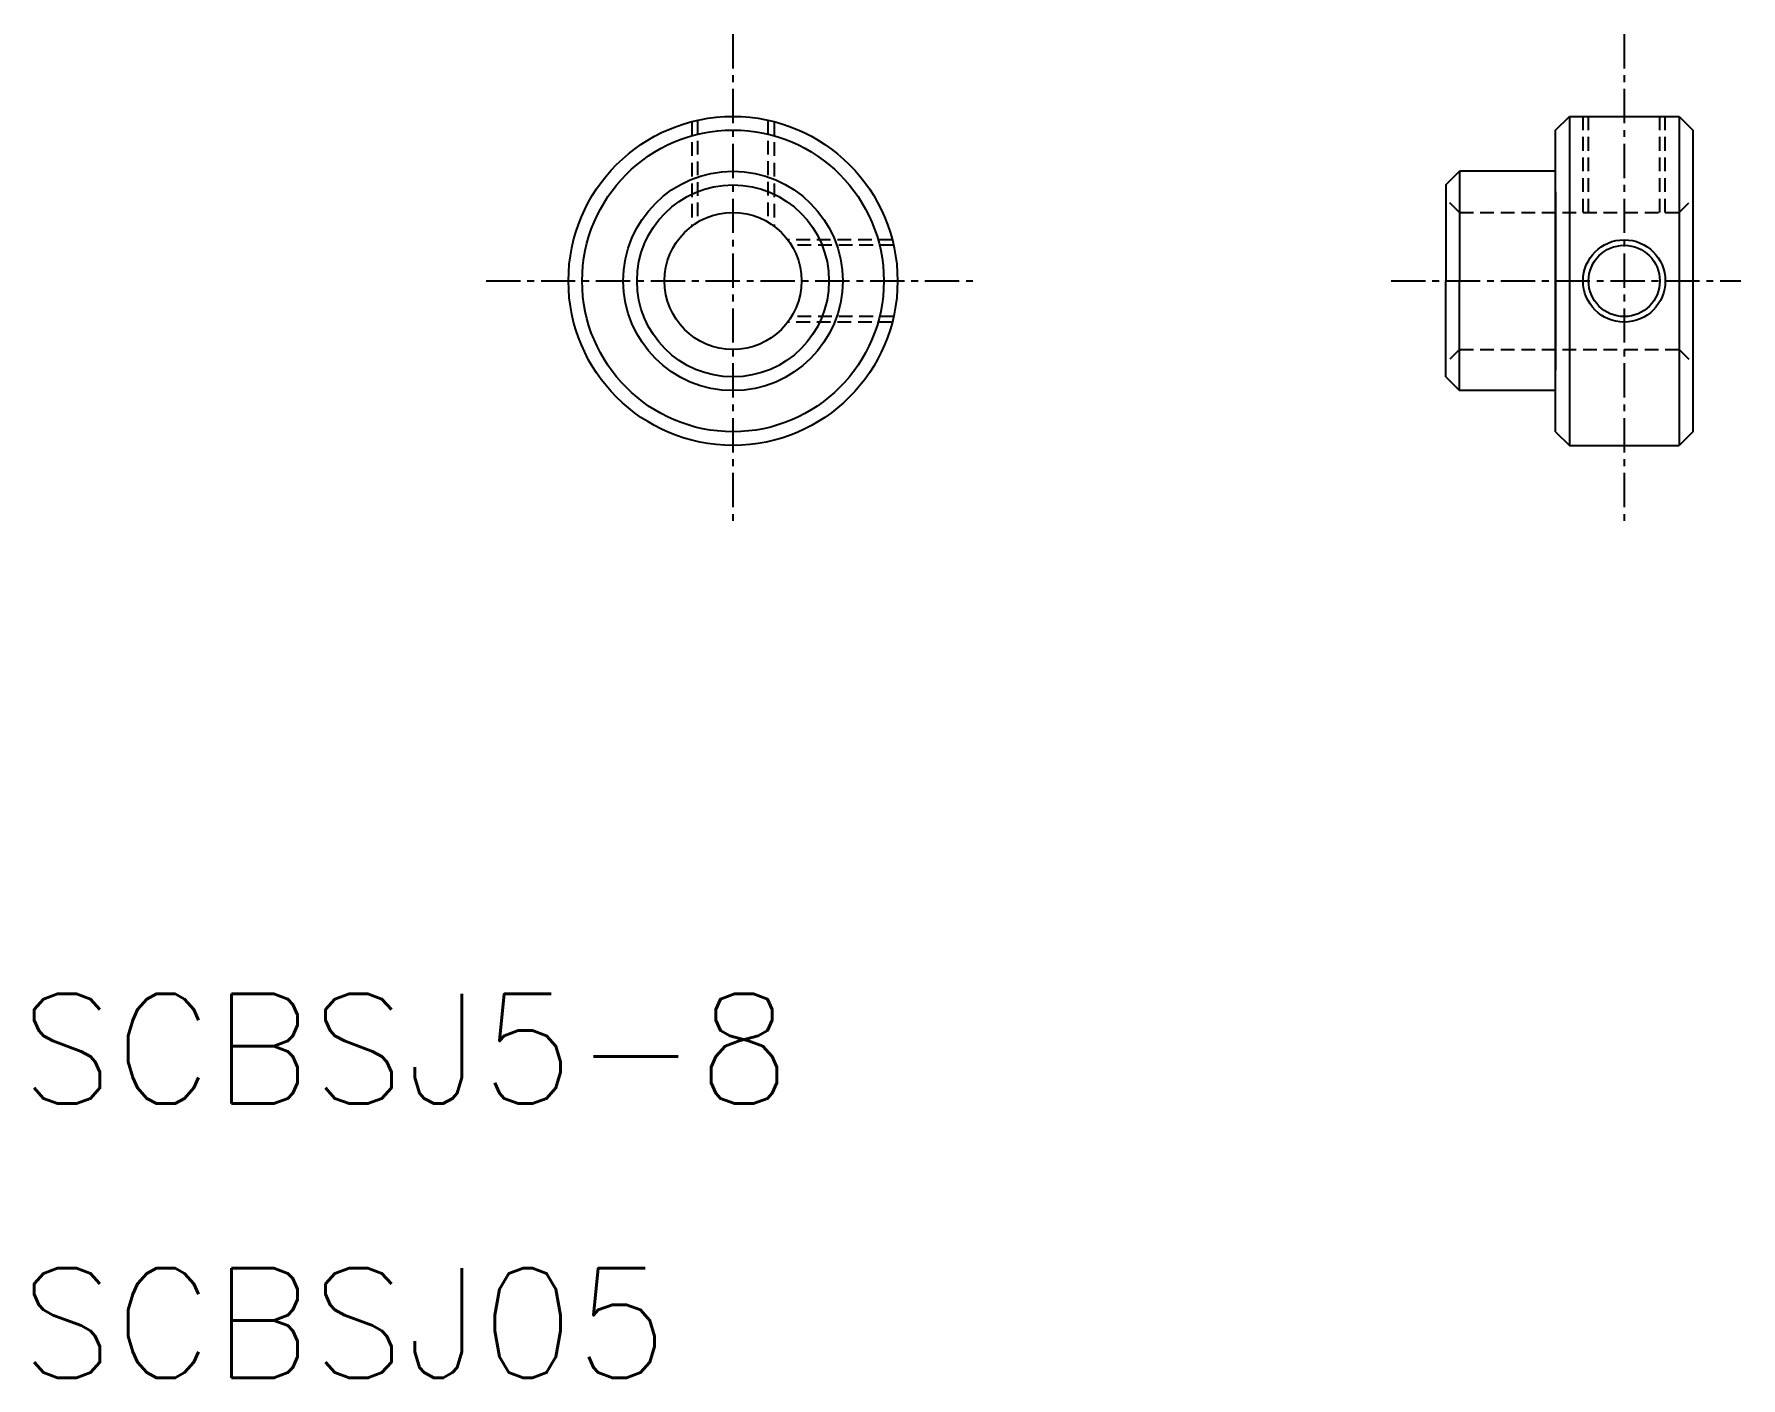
# Model space of a CAD drawing. Extents: x 10.5 to 72.8, y 10 to 59.
import ezdxf

# ---------------------------------------------------------------- set-up
doc = ezdxf.new("R2010")
doc.units = 0
doc.linetypes.add('CENTER', pattern=[2, 1.25, -0.25, 0.25, -0.25])
doc.linetypes.add('DASHED', pattern=[0.75, 0.5, -0.25])
doc.layers.get('0').update_dxf_attribs({"linetype": 'CONTINUOUS'})
doc.layers.add('CENTER', color=1, linetype='CENTER')
doc.styles.get("Standard").update_dxf_attribs({"font": 'txt.shx', "bigfont": 'bigfont.shx'})

msp = doc.modelspace()

# ---------------------------------------------------------------- linework, layer by layer
at = {"color": 3, "linetype": 'DASHED'}
for p, q in [((34.5, 55.809), (34.5, 52)), ((34.7, 55.857), (34.7, 52.135)), ((37.275, 55.863), (37.275, 52.15)), ((37.5, 55.809), (37.5, 52)), ((67, 52.5), (67, 56)), ((67.2, 52.5), (67.2, 56)), ((69.8, 52.5), (69.8, 56)), ((70, 52.5), (70, 56)), ((62.5, 52.5), (62, 53)), ((70.5, 52.5), (71, 53)), ((62.5, 52.5), (70.5, 52.5)), ((41.809, 51.5), (38, 51.5)), ((41.857, 51.3), (38.135, 51.3)), ((41.857, 48.7), (38.135, 48.7)), ((41.809, 48.5), (38, 48.5)), ((62.5, 47.5), (62, 47)), ((62.5, 47.5), (70.5, 47.5)), ((70.5, 47.5), (71, 47))]:
    msp.add_line(p, q, dxfattribs=at)
at = {"color": 7, "linetype": 'CONTINUOUS'}
for p, q in [((66, 55.5), (66.5, 56)), ((66, 44.5), (66, 55.5)), ((66.5, 56), (66.5, 44)), ((66.5, 56), (70.5, 56)), ((70.5, 56), (70.5, 44)), ((70.5, 56), (71, 55.5)), ((71, 55.5), (71, 44.5)), ((62, 53.5), (62.5, 54)), ((62.5, 54), (62.5, 50)), ((66, 54), (62.5, 54)), ((62, 53.5), (62, 50)), ((66, 53.25), (66, 46.75)), ((62, 46.5), (62, 50)), ((62.5, 46), (62.5, 50)), ((62, 46.5), (62.5, 46)), ((66, 46), (62.5, 46)), ((66, 44.5), (66.5, 44)), ((71, 44.5), (70.5, 44)), ((66.5, 44), (70.5, 44))]:
    msp.add_line(p, q, dxfattribs=at)
for centre, radius in [((36, 50), 6), ((36, 50), 5.5), ((36, 50), 4), ((36, 50), 3.5), ((36, 50), 2.5), ((68.5, 50), 1.3)]:
    msp.add_circle(centre, radius, dxfattribs=at)
at = {"color": 3, "linetype": 'CONTINUOUS'}
msp.add_circle((68.5, 50), 1.5, dxfattribs=at)
at = {"layer": 'CENTER', "color": 1, "linetype": 'CENTER'}
for p, q in [((36, 59), (36, 41)), ((68.5, 59), (68.5, 41)), ((27, 50), (45, 50)), ((60, 50), (72.755, 50))]:
    msp.add_line(p, q, dxfattribs=at)

# ---------------------------------------------------------------- texts
at = {"color": 7, "linetype": 'CONTINUOUS'}
for s, p in [('SCBSJ5-8', (10, 20)), ('SCBSJ05', (10, 10))]:
    msp.add_text(s, height=4, dxfattribs=at).set_placement(p)

doc.saveas('drawing.dxf')
